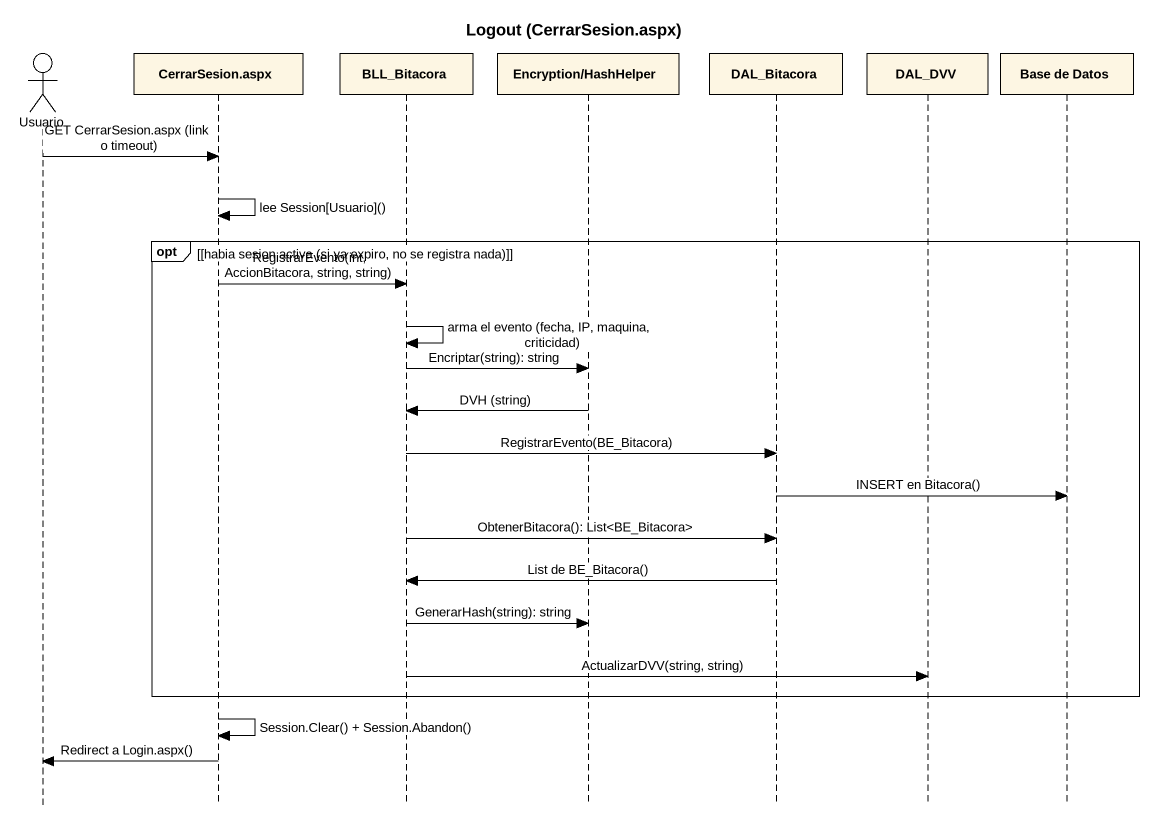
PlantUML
@startuml
title Logout (CerrarSesion.aspx)
hide footbox
actor Usuario
participant "CerrarSesion.aspx" as CerrarSesion_aspx
participant BLL_Bitacora
participant "Encryption/HashHelper" as Encryption_HashHelper
participant DAL_Bitacora
participant DAL_DVV
participant "Base de Datos" as Base_de_Datos

Usuario -> CerrarSesion_aspx : GET CerrarSesion.aspx (link o timeout)
CerrarSesion_aspx -> CerrarSesion_aspx : lee Session[Usuario]()
opt [habia sesion activa (si ya expiro, no se registra nada)]
  CerrarSesion_aspx -> BLL_Bitacora : RegistrarEvento(int, AccionBitacora, string, string)
  BLL_Bitacora -> BLL_Bitacora : arma el evento (fecha, IP, maquina, criticidad)
  BLL_Bitacora -> Encryption_HashHelper : Encriptar(string): string
  Encryption_HashHelper -> BLL_Bitacora : DVH (string)
  BLL_Bitacora -> DAL_Bitacora : RegistrarEvento(BE_Bitacora)
  DAL_Bitacora -> Base_de_Datos : INSERT en Bitacora()
  BLL_Bitacora -> DAL_Bitacora : ObtenerBitacora(): List<BE_Bitacora>
  DAL_Bitacora -> BLL_Bitacora : List de BE_Bitacora()
  BLL_Bitacora -> Encryption_HashHelper : GenerarHash(string): string
  BLL_Bitacora -> DAL_DVV : ActualizarDVV(string, string)
end
CerrarSesion_aspx -> CerrarSesion_aspx : Session.Clear() + Session.Abandon()
CerrarSesion_aspx -> Usuario : Redirect a Login.aspx()
@enduml
